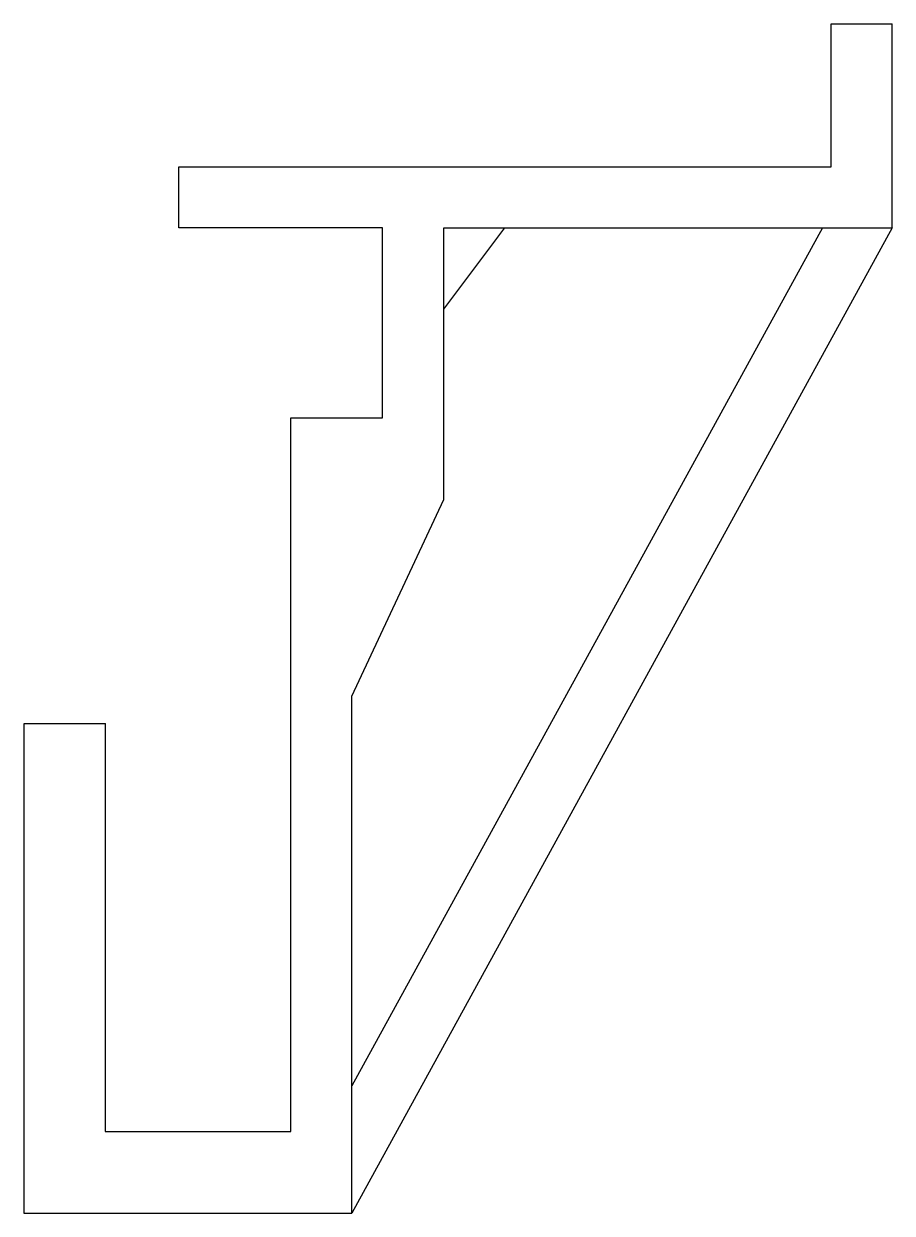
# Model space of a CAD drawing. Header units: millimetres. Extents: x -8 to 77, y -48 to 69.
import ezdxf

# ---------------------------------------------------------------- set-up
doc = ezdxf.new("R2010")
doc.units = ezdxf.units.MM
doc.layers.get('0').update_dxf_attribs({"linetype": 'CONTINUOUS'})

msp = doc.modelspace()

# ---------------------------------------------------------------- linework, layer by layer
for p, q in [((71.2, 54.65), (71.2, 68.66)), ((71.2, 68.66), (77.2, 68.66)), ((77.2, 48.66), (77.2, 68.66)), ((7.2, 48.65), (7.2, 54.65)), ((7.2, 54.65), (71.2, 54.65)), ((27.2, 48.65), (7.2, 48.65)), ((70.36, 48.66), (24.2, -35.52)), ((27.2, 30), (27.2, 48.65)), ((33.2, 40.66), (39.2, 48.66)), ((18.2, -40), (18.2, 30)), ((18.2, 30), (27.2, 30)), ((0, 0), (-8, 0)), ((0, 0), (0, -40)), ((-8, 0), (-8, -48)), ((0, -40), (18.2, -40)), ((-8, -48), (24.2, -48))]:
    msp.add_line(p, q)
msp.add_lwpolyline([(33.2, 48.66), (77.2, 48.66), (24.2, -48), (24.2, 2.7), (33.2, 22), (33.2, 40.66)], close=True)
msp.add_point((0, 0))

doc.saveas('drawing.dxf')
